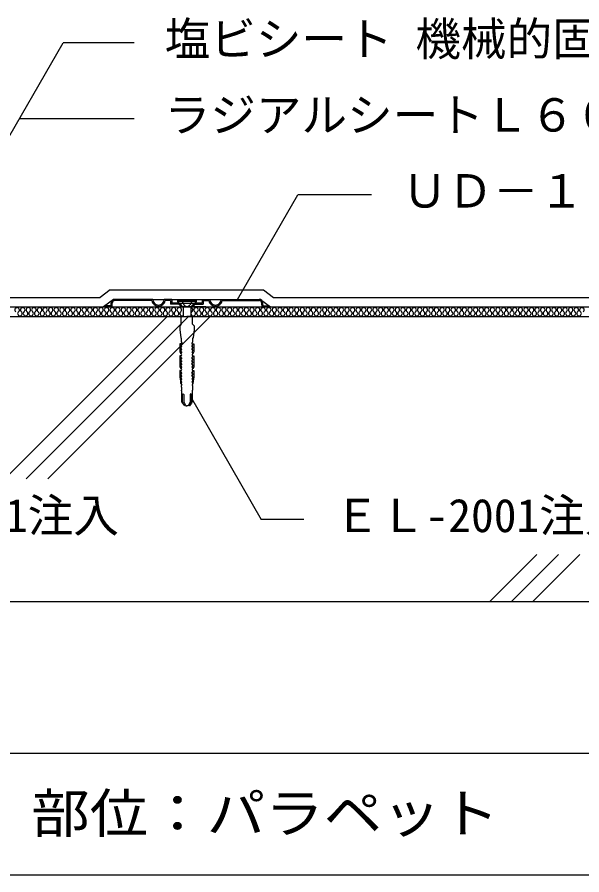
# Model space of a CAD drawing. Units: millimetres, scale not verified. Extents: x -591 to 689, y -980 to 988.
# Drawn here: x -110.2 to 187.1, y -979.8 to -528.2 of the extents above; entities that cross this region are included whole.
import ezdxf
from ezdxf.enums import TextEntityAlignment as Align

# ---------------------------------------------------------------- set-up
doc = ezdxf.new("R2010")
doc.units = ezdxf.units.MM
doc.header["$LTSCALE"] = 8
doc.linetypes.add('DASHED3', pattern=[4, 3, -1])
for name, color, linetype in [('4-2', 7, 'Continuous'), ('4-3', 3, 'Continuous'), ('4-4', 2, 'Continuous'), ('4-6', 2, 'Continuous'), ('4-7', 7, 'Continuous'), ('4-A', 7, 'Continuous'), ('4-D', 4, 'Continuous'), ('4-E', 4, 'Continuous'), ('F-5', 6, 'Continuous'), ('F-7', 1, 'Continuous'), ('F-A', 7, 'Continuous')]:
    doc.layers.add(name, color=color, linetype=linetype)
doc.styles.add('HG丸ｺﾞｼｯｸM-PRO', font='')
doc.styles.add('ＭＳ ゴシック', font='')
doc.styles.get('HG丸ｺﾞｼｯｸM-PRO').set_extended_font_data('HG丸ｺﾞｼｯｸM-PRO')
doc.styles.get('ＭＳ ゴシック').set_extended_font_data('MS Gothic')

msp = doc.modelspace()

# ---------------------------------------------------------------- linework, layer by layer
at = {"layer": '4-2'}
for p, q in [((-59.545, -676.769), (-64.835, -680.769)), ((17.864, -676.769), (23.154, -680.769)), ((-284.672, -680.769), (569.159, -680.769)), ((-320.841, -685.769), (569.159, -685.769))]:
    msp.add_line(p, q, dxfattribs=at)
at = {"layer": '4-3'}
msp.add_line((-170.841, -835.769), (569.159, -835.769), dxfattribs=at)
at = {"layer": '4-4'}
for p, q in [((-61.223, -671.769), (-66.513, -675.769)), ((-61.223, -671.769), (19.541, -671.769)), ((19.541, -671.769), (24.831, -675.769)), ((-209.93, -675.769), (-66.513, -675.769)), ((24.831, -675.769), (569.159, -675.769))]:
    msp.add_line(p, q, dxfattribs=at)
at = {"layer": '4-6'}
for p, q in [((-38.806, -676.769), (-58.806, -676.769)), ((-39.356, -677.369), (-58.806, -677.369)), ((-38.806, -676.769), (-32.806, -676.769)), ((-28.806, -676.769), (-32.806, -676.769)), ((-29.406, -677.369), (-32.257, -677.369)), ((-29.406, -677.369), (-29.406, -679.369)), ((-28.806, -676.769), (-12.806, -676.769)), ((-28.806, -676.769), (-28.806, -678.769)), ((-12.806, -676.769), (-8.806, -676.769)), ((-12.206, -677.369), (-9.356, -677.369)), ((-12.206, -677.369), (-12.206, -679.369)), ((-8.806, -676.769), (-2.806, -676.769)), ((-2.806, -676.769), (17.194, -676.769)), ((-2.257, -677.369), (17.194, -677.369)), ((-64.306, -680.769), (-64.306, -680.669)), ((-61.306, -680.769), (-64.306, -680.769)), ((-61.306, -680.169), (-63.806, -680.169)), ((-61.306, -680.769), (5.098, -680.769)), ((-60.806, -679.669), (-60.806, -678.769)), ((-60.206, -679.669), (-60.206, -678.769)), ((-25.055, -679.369), (-29.406, -679.369)), ((-24.806, -678.769), (-28.806, -678.769)), ((-25.055, -679.369), (-24.406, -680.017)), ((-24.806, -678.769), (-23.806, -679.769)), ((-24.806, -678.769), (-16.806, -678.769)), ((-24.406, -680.017), (-24.406, -680.769)), ((-23.806, -679.769), (-23.806, -680.769)), ((-16.558, -679.369), (-17.206, -680.017)), ((-17.206, -680.017), (-17.206, -680.769)), ((-10.877, -680.769), (-17.206, -680.769)), ((-16.558, -679.369), (-12.206, -679.369)), ((5.098, -680.769), (22.694, -680.769)), ((18.594, -679.669), (18.594, -678.769)), ((19.194, -679.669), (19.194, -678.769)), ((19.694, -680.169), (22.194, -680.169)), ((22.694, -680.769), (22.694, -680.669))]:
    msp.add_line(p, q, dxfattribs=at)
msp.add_lwpolyline([(-12.806, -676.769), (-12.806, -678.769), (-16.806, -678.769), (-17.806, -679.769), (-17.806, -680.769)], dxfattribs=at)
for centre, radius, start, end in [((-58.806, -678.769), 2, 89.99999, 179.99999), ((-58.806, -678.769), 1.4, 89.99999, 179.99999), ((-35.806, -676.769), 3.6, 189.59406, 350.40592), ((-35.806, -676.769), 3, 179.99999, 359.99999), ((-5.806, -676.769), 3.6, 189.59406, 350.40592), ((-5.806, -676.769), 3, 179.99999, 359.99999), ((17.194, -678.769), 2, 359.99999, 89.99999), ((17.194, -678.769), 1.4, 359.99999, 89.99999), ((-63.806, -680.669), 0.5, 89.99999, 179.99999), ((-61.306, -679.669), 1.1, 269.99999, 359.99999), ((-61.306, -679.669), 0.5, 269.99999, 359.99999), ((19.694, -679.669), 1.1, 179.99999, 269.99999), ((19.694, -679.669), 0.5, 179.99999, 269.99999), ((22.194, -680.669), 0.5, 359.99999, 89.99999)]:
    msp.add_arc(centre, radius, start, end, dxfattribs=at)
at = {"layer": '4-7'}
for p, q in [((-25.841, -677.394), (-25.841, -677.894)), ((-25.841, -677.894), (-22.966, -680.769)), ((-15.841, -677.894), (-25.841, -677.894)), ((-18.716, -680.769), (-22.966, -680.769)), ((-22.841, -680.769), (-22.841, -685.769)), ((-18.841, -680.769), (-18.841, -685.769)), ((-15.841, -677.894), (-18.716, -680.769)), ((-24.009, -705.393), (-24.009, -705.393)), ((-24.009, -705.393), (-24.009, -705.393)), ((-17.672, -705.393), (-17.672, -705.393)), ((-17.672, -705.393), (-17.672, -705.393)), ((-24.01, -721.06), (-23.576, -721.885)), ((-17.672, -721.06), (-18.105, -721.885))]:
    msp.add_line(p, q, dxfattribs=at)
at = {"layer": '4-7', "linetype": 'DASHED3'}
for p, q in [((-23.391, -677.894), (-23.391, -677.394)), ((-23.391, -677.894), (-22.308, -679.769)), ((-18.291, -677.894), (-19.373, -679.769)), ((-18.291, -677.894), (-18.291, -677.394))]:
    msp.add_line(p, q, dxfattribs=at)
at = {"layer": '4-7'}
for points in [[(-15.841, -677.894), (-15.841, -677.394), (-25.841, -677.394)], [(-23.841, -689.864), (-23.841, -685.769), (-20.841, -685.769)], [(-17.841, -689.864), (-17.841, -685.769), (-20.841, -685.769)], [(-23.841, -689.864), (-24.591, -690.689), (-24.591, -692.788), (-24.042, -696.905), (-23.801, -697.313), (-23.841, -697.313), (-23.841, -699.127), (-23.408, -699.951)], [(-17.841, -689.864), (-17.091, -690.689), (-17.091, -692.788), (-17.639, -696.905), (-17.881, -697.313), (-17.841, -697.313), (-17.841, -699.127), (-18.274, -699.951)], [(-23.538, -700.199), (-24.516, -700.199), (-24.516, -704.432), (-24.014, -705.393), (-24.009, -705.393)], [(-23.469, -701.518), (-23.977, -700.693), (-23.977, -700.199)], [(-23.469, -703.085), (-23.977, -702.26), (-23.977, -701.783), (-23.628, -701.765)], [(-23.526, -704.651), (-23.977, -703.827), (-23.977, -703.349), (-23.629, -703.332)], [(-18.212, -701.518), (-17.705, -700.693), (-17.705, -700.199)], [(-18.212, -703.085), (-17.705, -702.26), (-17.705, -701.783), (-18.053, -701.765)], [(-18.155, -704.651), (-17.705, -703.827), (-17.705, -703.349), (-18.053, -703.332)], [(-18.144, -700.199), (-17.166, -700.199), (-17.166, -704.432), (-17.667, -705.393), (-17.672, -705.393)], [(-23.977, -706.465), (-24.516, -706.465), (-24.516, -712.263), (-24.009, -713.227)], [(-24.009, -705.393), (-24.006, -704.916), (-23.688, -704.899)], [(-23.469, -707.785), (-23.977, -706.96), (-23.977, -706.465)], [(-23.469, -709.351), (-23.977, -708.527), (-23.977, -708.049), (-23.629, -708.032)], [(-18.212, -707.785), (-17.705, -706.96), (-17.705, -706.465)], [(-18.212, -709.351), (-17.705, -708.527), (-17.705, -708.049), (-18.053, -708.032)], [(-17.672, -705.393), (-17.676, -704.916), (-17.993, -704.899)], [(-17.705, -706.465), (-17.166, -706.465), (-17.166, -712.263), (-17.672, -713.227)], [(-24.009, -713.227), (-24.006, -712.749), (-23.685, -712.732)], [(-23.469, -710.918), (-23.977, -710.093), (-23.977, -709.616), (-23.629, -709.599)], [(-23.527, -712.485), (-23.977, -711.66), (-23.977, -711.183), (-23.629, -711.165)], [(-18.212, -710.918), (-17.705, -710.093), (-17.705, -709.616), (-18.053, -709.599)], [(-18.155, -712.485), (-17.705, -711.66), (-17.705, -711.183), (-18.053, -711.165)], [(-17.672, -713.227), (-17.676, -712.749), (-17.996, -712.732)], [(-23.977, -714.299), (-24.516, -714.299), (-24.516, -717.547), (-24.01, -721.06), (-24.009, -720.583), (-23.701, -720.565)], [(-23.534, -718.751), (-23.998, -717.927), (-23.993, -717.449), (-23.659, -717.432)], [(-23.502, -717.185), (-23.982, -716.36), (-23.977, -715.883), (-23.629, -715.865)], [(-23.469, -715.618), (-23.977, -714.793), (-23.977, -714.299)], [(-18.212, -715.618), (-17.705, -714.793), (-17.705, -714.299)], [(-18.18, -717.185), (-17.7, -716.36), (-17.705, -715.883), (-18.053, -715.865)], [(-18.148, -718.751), (-17.684, -717.927), (-17.688, -717.449), (-18.023, -717.432)], [(-17.705, -714.299), (-17.166, -714.299), (-17.166, -717.547), (-17.672, -721.06), (-17.672, -720.583), (-17.981, -720.565)], [(-23.556, -720.318), (-24.007, -719.493), (-24.004, -719.016), (-23.682, -718.999)], [(-23.706, -722.132), (-23.841, -722.132), (-23.841, -722.915), (-23.691, -722.915), (-23.691, -724.523), (-23.684, -724.523)], [(-18.125, -720.318), (-17.675, -719.493), (-17.677, -719.016), (-17.999, -718.999)], [(-17.975, -722.132), (-17.841, -722.132), (-17.841, -722.915), (-17.991, -722.915), (-17.991, -724.523), (-17.997, -724.523)], [(-23.634, -724.853), (-23.634, -730.804), (-23.194, -731.455), (-22.191, -732.769), (-22.041, -732.769), (-23.126, -730.804), (-23.126, -726.832)], [(-22.543, -726.832), (-22.543, -730.804), (-21.458, -732.769), (-20.841, -732.769)], [(-19.138, -726.832), (-19.138, -730.804), (-20.223, -732.769), (-20.841, -732.769)], [(-18.047, -724.853), (-18.047, -730.804), (-18.488, -731.455), (-19.491, -732.769), (-19.64, -732.769), (-18.555, -730.804), (-18.555, -726.832)]]:
    msp.add_lwpolyline(points, dxfattribs=at)
at = {"layer": '4-7', "linetype": 'DASHED3'}
msp.add_arc((-20.841, -678.658), 1.84, 217.11751, 322.88248, dxfattribs=at)
at = {"layer": '4-7'}
for centre, major_axis, start_param, end_param in [((-23.548, -700.027), (0, -0.172), 0.06848, 2.1628795), ((-18.133, -700.027), (0, -0.172), 4.1203058, 6.2147054), ((-23.677, -701.542), (0, -0.229), 0.2312026, 1.6765256), ((-23.677, -703.109), (0, -0.229), 0.2312026, 1.6765256), ((-18.005, -701.542), (0, -0.229), 4.6066597, 6.0519827), ((-18.005, -703.109), (0, -0.229), 4.6066597, 6.0519827), ((-24.031, -705.929), (0, -0.536), 0.0442118, 3.0973809), ((-23.734, -704.676), (0, -0.229), 0.2312026, 1.6765256), ((-23.677, -707.809), (0, -0.229), 0.2312026, 1.6765256), ((-18.005, -707.809), (0, -0.229), 4.6066597, 6.0519827), ((-17.948, -704.676), (0, -0.229), 4.6066597, 6.0519827), ((-17.65, -705.929), (0, -0.536), 3.1858044, 6.2389735), ((-24.031, -713.763), (0, -0.536), 0.0442118, 3.0973809), ((-23.734, -712.509), (0, -0.229), 0.2312026, 1.6765256), ((-23.677, -709.376), (0, -0.229), 0.2312026, 1.6765256), ((-23.677, -710.942), (0, -0.229), 0.2312026, 1.6765256), ((-18.005, -709.376), (0, -0.229), 4.6066597, 6.0519827), ((-18.005, -710.942), (0, -0.229), 4.6066597, 6.0519827), ((-17.948, -712.509), (0, -0.229), 4.6066597, 6.0519827), ((-17.65, -713.763), (0, -0.536), 3.1858044, 6.2389735), ((-23.709, -717.209), (0, -0.229), 0.2312026, 1.6765256), ((-23.677, -715.642), (0, -0.229), 0.2312026, 1.6765256), ((-18.005, -715.642), (0, -0.229), 4.6066597, 6.0519827), ((-17.973, -717.209), (0, -0.229), 4.6066597, 6.0519827), ((-23.763, -720.342), (0, -0.229), 0.2312026, 1.6765256), ((-23.719, -721.959), (0, -0.174), 0.0818475, 2.1771705), ((-23.741, -718.776), (0, -0.229), 0.2312026, 1.6765256), ((-17.94, -718.776), (0, -0.229), 4.6066597, 6.0519827), ((-17.918, -720.342), (0, -0.229), 4.6066597, 6.0519827), ((-17.962, -721.959), (0, -0.174), 4.1060148, 6.2013378), ((-24.361, -724.817), (0, -0.8), 1.5261677, 1.947508), ((-22.835, -726.842), (0, -0.321), 1.5390306, 4.6806232), ((-18.847, -726.842), (0, -0.321), 1.6025621, 4.7441547), ((-17.321, -724.817), (0, -0.8), 4.3356773, 4.7570176)]:
    msp.add_ellipse(centre, major_axis=major_axis, ratio=0.909574, start_param=start_param, end_param=end_param, dxfattribs=at)
at = {"layer": '4-A'}
for p, q in [((-168.088, -683.792), (-86.067, -541.728)), ((-48.543, -541.728), (-86.067, -541.728)), ((-48.543, -581.728), (-109.161, -581.728)), ((5.745, -676.769), (37.523, -621.728)), ((76.361, -621.728), (37.523, -621.728)), ((-19.215, -727.646), (18.292, -792.61)), ((40.78, -792.61), (18.292, -792.61))]:
    msp.add_line(p, q, dxfattribs=at)
at = {"layer": '4-D'}
for centre, start, end in [((-110.234, -682.311), 307.52351, 232.47649), ((-107.29, -682.311), 307.52351, 232.47649), ((-104.346, -682.311), 307.52351, 232.47649), ((-101.402, -682.311), 307.52351, 232.47649), ((-98.458, -682.311), 307.52351, 232.47649), ((-95.515, -682.311), 307.52351, 232.47649), ((-92.571, -682.311), 307.52351, 232.47649), ((-89.627, -682.311), 307.52351, 232.47649), ((-86.683, -682.311), 307.52351, 232.47649), ((-83.739, -682.311), 307.52351, 232.47649), ((-80.795, -682.311), 307.52351, 232.47649), ((-77.851, -682.311), 307.52351, 232.47649), ((-74.907, -682.311), 307.52351, 232.47649), ((-71.963, -682.311), 307.52351, 232.47649), ((-69.019, -682.311), 307.52351, 232.47649), ((-66.075, -682.311), 307.52351, 232.47649), ((-63.131, -682.311), 307.52351, 232.47649), ((-60.187, -682.311), 307.52351, 232.47649), ((-57.244, -682.311), 307.52351, 232.47649), ((-54.3, -682.311), 307.52351, 232.47649), ((-51.356, -682.311), 307.52351, 232.47649), ((-48.412, -682.311), 307.52351, 232.47649), ((-45.468, -682.311), 307.52351, 232.47649), ((-42.524, -682.311), 307.52351, 232.47649), ((-39.58, -682.311), 307.52351, 232.47649), ((-36.636, -682.311), 307.52351, 232.47649), ((-33.692, -682.311), 307.52351, 232.47649), ((-30.748, -682.311), 307.52351, 232.47649), ((-27.804, -682.311), 307.52351, 232.47649), ((-24.86, -682.311), 307.52351, 232.47649), ((-18.973, -682.311), 307.52351, 83.73338), ((-16.029, -682.311), 307.52351, 232.47649), ((-13.085, -682.311), 307.52351, 232.47649), ((-10.141, -682.311), 307.52351, 232.47649), ((-7.197, -682.311), 307.52351, 232.47649), ((-4.253, -682.311), 307.52351, 232.47649), ((-1.309, -682.311), 307.52351, 232.47649), ((1.635, -682.311), 307.52351, 232.47649), ((4.579, -682.311), 307.52351, 232.47649), ((7.523, -682.311), 307.52351, 232.47649), ((10.467, -682.311), 307.52351, 232.47649), ((13.411, -682.311), 307.52351, 232.47649), ((16.354, -682.311), 307.52351, 232.47649), ((19.298, -682.311), 307.52351, 232.47649), ((22.242, -682.311), 307.52351, 232.47649), ((25.186, -682.311), 307.52351, 232.47649), ((28.13, -682.311), 307.52351, 232.47649), ((31.074, -682.311), 307.52351, 232.47649), ((34.018, -682.311), 307.52351, 232.47649), ((36.962, -682.311), 307.52351, 232.47649), ((39.906, -682.311), 307.52351, 232.47649), ((42.85, -682.311), 307.52351, 232.47649), ((45.794, -682.311), 307.52351, 232.47649), ((48.738, -682.311), 307.52351, 232.47649), ((51.681, -682.311), 307.52351, 232.47649), ((54.625, -682.311), 307.52351, 232.47649), ((57.569, -682.311), 307.52351, 232.47649), ((60.513, -682.311), 307.52351, 232.47649), ((63.457, -682.311), 307.52351, 232.47649), ((66.401, -682.311), 307.52351, 232.47649), ((69.345, -682.311), 307.52351, 232.47649), ((72.289, -682.311), 307.52351, 232.47649), ((75.233, -682.311), 307.52351, 232.47649), ((78.177, -682.311), 307.52351, 232.47649), ((81.121, -682.311), 307.52351, 232.47649), ((84.065, -682.311), 307.52351, 232.47649), ((87.009, -682.311), 307.52351, 232.47649), ((89.952, -682.311), 307.52351, 232.47649), ((92.896, -682.311), 307.52351, 232.47649), ((95.84, -682.311), 307.52351, 232.47649), ((98.784, -682.311), 307.52351, 232.47649), ((101.728, -682.311), 307.52351, 232.47649), ((104.672, -682.311), 307.52351, 232.47649), ((107.616, -682.311), 307.52351, 232.47649), ((110.56, -682.311), 307.52351, 232.47649), ((113.504, -682.311), 307.52351, 232.47649), ((116.448, -682.311), 307.52351, 232.47649), ((119.392, -682.311), 307.52351, 232.47649), ((122.336, -682.311), 307.52351, 232.47649), ((125.279, -682.311), 307.52351, 232.47649), ((128.223, -682.311), 307.52351, 232.47649), ((131.167, -682.311), 307.52351, 232.47649), ((134.111, -682.311), 307.52351, 232.47649), ((137.055, -682.311), 307.52351, 232.47649), ((139.999, -682.311), 307.52351, 232.47649), ((142.943, -682.311), 307.52351, 232.47649), ((145.887, -682.311), 307.52351, 232.47649), ((148.831, -682.311), 307.52351, 232.47649), ((151.775, -682.311), 307.52351, 232.47649), ((154.719, -682.311), 307.52351, 232.47649), ((157.663, -682.311), 307.52351, 232.47649), ((160.607, -682.311), 307.52351, 232.47649), ((163.55, -682.311), 307.52351, 232.47649), ((166.494, -682.311), 307.52351, 232.47649), ((169.438, -682.311), 307.52351, 232.47649), ((172.382, -682.311), 307.52351, 232.47649), ((175.326, -682.311), 307.52351, 232.47649), ((178.27, -682.311), 307.52351, 232.47649), ((181.214, -682.311), 307.52351, 232.47649), ((184.158, -682.311), 307.52351, 232.47649), ((187.102, -682.311), 307.52351, 232.47649), ((-108.762, -684.227), 127.52351, 52.47649), ((-105.818, -684.227), 127.52351, 52.47649), ((-102.874, -684.227), 127.52351, 52.47649), ((-99.93, -684.227), 127.52351, 52.47649), ((-96.986, -684.227), 127.52351, 52.47649), ((-94.043, -684.227), 127.52351, 52.47649), ((-91.099, -684.227), 127.52351, 52.47649), ((-88.155, -684.227), 127.52351, 52.47649), ((-85.211, -684.227), 127.52351, 52.47649), ((-82.267, -684.227), 127.52351, 52.47649), ((-79.323, -684.227), 127.52351, 52.47649), ((-76.379, -684.227), 127.52351, 52.47649), ((-73.435, -684.227), 127.52351, 52.47649), ((-70.491, -684.227), 127.52351, 52.47649), ((-67.547, -684.227), 127.52351, 52.47649), ((-64.603, -684.227), 127.52351, 52.47649), ((-61.659, -684.227), 127.52351, 52.47649), ((-58.716, -684.227), 127.52351, 52.47649), ((-55.772, -684.227), 127.52351, 52.47649), ((-52.828, -684.227), 127.52351, 52.47649), ((-49.884, -684.227), 127.52351, 52.47649), ((-46.94, -684.227), 127.52351, 52.47649), ((-43.996, -684.227), 127.52351, 52.47649), ((-41.052, -684.227), 127.52351, 52.47649), ((-38.108, -684.227), 127.52351, 52.47649), ((-35.164, -684.227), 127.52351, 52.47649), ((-32.22, -684.227), 127.52351, 52.47649), ((-29.276, -684.227), 127.52351, 52.47649), ((-26.332, -684.227), 127.52351, 52.47649), ((-23.388, -684.227), 127.52351, 296.95768), ((-17.501, -684.227), 127.52351, 52.47649), ((-14.557, -684.227), 127.52351, 52.47649), ((-11.613, -684.227), 127.52351, 52.47649), ((-8.669, -684.227), 127.52351, 52.47649), ((-5.725, -684.227), 127.52351, 52.47649), ((-2.781, -684.227), 127.52351, 52.47649), ((0.163, -684.227), 127.52351, 52.47649), ((3.107, -684.227), 127.52351, 52.47649), ((6.051, -684.227), 127.52351, 52.47649), ((8.995, -684.227), 127.52351, 52.47649), ((11.939, -684.227), 127.52351, 52.47649), ((14.882, -684.227), 127.52351, 52.47649), ((17.826, -684.227), 127.52351, 52.47649), ((20.77, -684.227), 127.52351, 52.47649), ((23.714, -684.227), 127.52351, 52.47649), ((26.658, -684.227), 127.52351, 52.47649), ((29.602, -684.227), 127.52351, 52.47649), ((32.546, -684.227), 127.52351, 52.47649), ((35.49, -684.227), 127.52351, 52.47649), ((38.434, -684.227), 127.52351, 52.47649), ((41.378, -684.227), 127.52351, 52.47649), ((44.322, -684.227), 127.52351, 52.47649), ((47.266, -684.227), 127.52351, 52.47649), ((50.21, -684.227), 127.52351, 52.47649), ((53.153, -684.227), 127.52351, 52.47649), ((56.097, -684.227), 127.52351, 52.47649), ((59.041, -684.227), 127.52351, 52.47649), ((61.985, -684.227), 127.52351, 52.47649), ((64.929, -684.227), 127.52351, 52.47649), ((67.873, -684.227), 127.52351, 52.47649), ((70.817, -684.227), 127.52351, 52.47649), ((73.761, -684.227), 127.52351, 52.47649), ((76.705, -684.227), 127.52351, 52.47649), ((79.649, -684.227), 127.52351, 52.47649), ((82.593, -684.227), 127.52351, 52.47649), ((85.537, -684.227), 127.52351, 52.47649), ((88.48, -684.227), 127.52351, 52.47649), ((91.424, -684.227), 127.52351, 52.47649), ((94.368, -684.227), 127.52351, 52.47649), ((97.312, -684.227), 127.52351, 52.47649), ((100.256, -684.227), 127.52351, 52.47649), ((103.2, -684.227), 127.52351, 52.47649), ((106.144, -684.227), 127.52351, 52.47649), ((109.088, -684.227), 127.52351, 52.47649), ((112.032, -684.227), 127.52351, 52.47649), ((114.976, -684.227), 127.52351, 52.47649), ((117.92, -684.227), 127.52351, 52.47649), ((120.864, -684.227), 127.52351, 52.47649), ((123.808, -684.227), 127.52351, 52.47649), ((126.751, -684.227), 127.52351, 52.47649), ((129.695, -684.227), 127.52351, 52.47649), ((132.639, -684.227), 127.52351, 52.47649), ((135.583, -684.227), 127.52351, 52.47649), ((138.527, -684.227), 127.52351, 52.47649), ((141.471, -684.227), 127.52351, 52.47649), ((144.415, -684.227), 127.52351, 52.47649), ((147.359, -684.227), 127.52351, 52.47649), ((150.303, -684.227), 127.52351, 52.47649), ((153.247, -684.227), 127.52351, 52.47649), ((156.191, -684.227), 127.52351, 52.47649), ((159.135, -684.227), 127.52351, 52.47649), ((162.078, -684.227), 127.52351, 52.47649), ((165.022, -684.227), 127.52351, 52.47649), ((167.966, -684.227), 127.52351, 52.47649), ((170.91, -684.227), 127.52351, 52.47649), ((173.854, -684.227), 127.52351, 52.47649), ((176.798, -684.227), 127.52351, 52.47649), ((179.742, -684.227), 127.52351, 52.47649), ((182.686, -684.227), 127.52351, 52.47649), ((185.63, -684.227), 127.52351, 52.47649)]:
    msp.add_arc(centre, 1.208, start, end, dxfattribs=at)
at = {"layer": '4-E'}
for p, q in [((-116.726, -771.217), (-31.278, -685.769)), ((-105.413, -771.217), (-19.964, -685.769)), ((-94.099, -771.217), (-8.651, -685.769)), ((138.722, -835.769), (163.428, -811.063)), ((150.036, -835.769), (174.742, -811.063)), ((161.349, -835.769), (186.056, -811.063))]:
    msp.add_line(p, q, dxfattribs=at)
at = {"layer": 'F-5'}
msp.add_line((-590.841, -915.769), (689.159, -915.769), dxfattribs=at)
at = {"layer": 'F-7'}
msp.add_line((-590.841, -979.769), (689.159, -979.769), dxfattribs=at)

# ---------------------------------------------------------------- texts
at = {"layer": '4-A', "style": 'ＭＳ ゴシック'}
for s, p in [('塩ビシート 機械的固定工法', (-32.543, -553.728)), ('ラジアルシートＬ６００', (-32.543, -593.728)), ('ＵＤ－１ＰＶまたは、ＵＤ－１Ｎ', (92.361, -633.728)), ('ＥＬ-2001注入', (-212.565, -804.61)), ('ＥＬ-2001注入', (56.78, -804.61))]:
    msp.add_text(s, height=17.6, dxfattribs=at).set_placement(p, align=Align.BOTTOM_LEFT)
at = {"layer": 'F-A', "style": 'HG丸ｺﾞｼｯｸM-PRO', "width": 1.1}
msp.add_text('部位：パラペット', height=20.53, dxfattribs=at).set_placement((-102.841, -963.769), align=Align.BOTTOM_LEFT)

doc.saveas('drawing.dxf')
